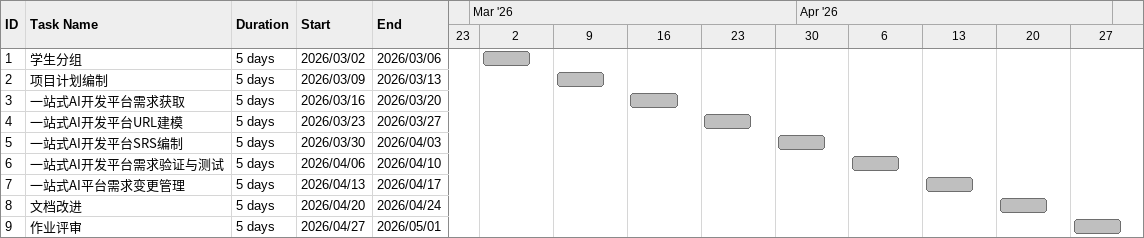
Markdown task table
| ID | Task | Duration | Start | Finish |
|---|---|---|---|---|
| 1 | 学生分组 | 5d | 2026-03-02 | 2026-03-06 |
| 2 | 项目计划编制 | 5d | 2026-03-09 | 2026-03-13 |
| 3 | 一站式AI开发平台需求获取 | 5d | 2026-03-16 | 2026-03-20 |
| 4 | 一站式AI开发平台URL建模 | 5d | 2026-03-23 | 2026-03-27 |
| 5 | 一站式AI开发平台SRS编制 | 5d | 2026-03-30 | 2026-04-03 |
| 6 | 一站式AI开发平台需求验证与测试 | 5d | 2026-04-06 | 2026-04-10 |
| 7 | 一站式AI平台需求变更管理 | 5d | 2026-04-13 | 2026-04-17 |
| 8 | 文档改进 | 5d | 2026-04-20 | 2026-04-24 |
| 9 | 作业评审 | 5d | 2026-04-27 | 2026-05-01 |
